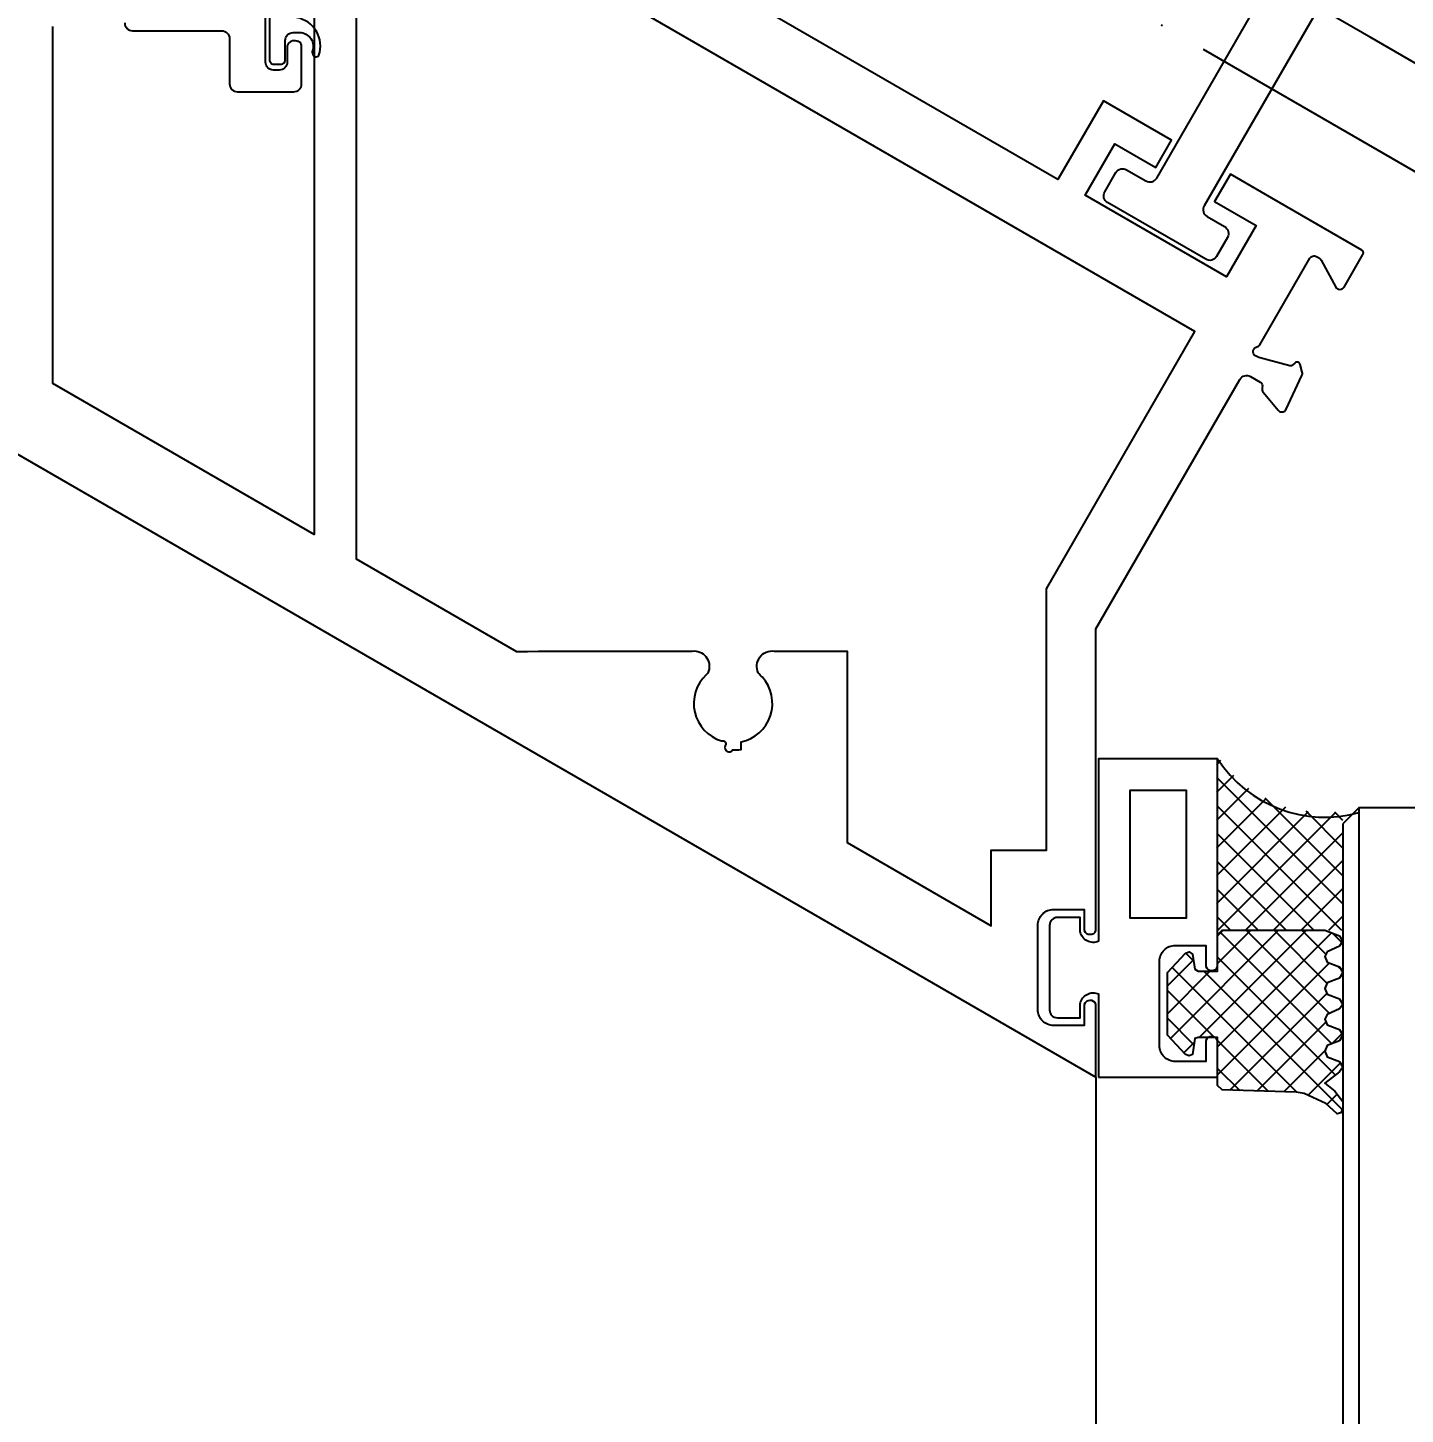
# Model space of a CAD drawing. Header units: millimetres. Extents: x -2069 to 10556, y -1036 to 8460.
# Drawn here: x 3753.2 to 3840.9, y 4952.6 to 5040.8 of the extents above; entities that cross this region are included whole.
import ezdxf

# ---------------------------------------------------------------- set-up
doc = ezdxf.new("R2010")
doc.units = ezdxf.units.MM
doc.linetypes.add('ACAD_ISO04W100', pattern=[30, 24, -3, 0, -3])
for name, color, linetype in [('F-Alum', 4, 'Continuous'), ('F-center', 6, 'ACAD_ISO04W100'), ('F-Gaskets', 8, 'Continuous'), ('F-Glass', 5, 'Continuous'), ('F-seslants', 8, 'Continuous'), ('F_MISC', 8, 'Continuous'), ('GLAZING', 8, 'Continuous'), ('Hatch', 8, 'Continuous'), ('TC', 4, 'Continuous')]:
    doc.layers.add(name, color=color, linetype=linetype)
doc.layers.add('Xref- ELE$0$Hatch', color=9, linetype='Continuous', lineweight=13)
doc.styles.add('F-simhei', font='')
doc.styles.get('F-simhei').set_extended_font_data('SimHei')
doc.dimstyles.new('1c', dxfattribs={"dimtxt": 3, "dimasz": 2, "dimexe": 1, "dimexo": 2, "dimgap": 1.5, "dimtad": 1, "dimdec": 0, "dimzin": 12, "dimdsep": 46, "dimtxsty": 'F-simhei', "dimblk": 'ARCHTICK', "dimcen": 1, "dimclrd": 1, "dimclre": 1, "dimclrt": 7, "dimadec": 0, "dimazin": 0, "dimtfac": 1, "dimtdec": 0, "dimtix": 1, "dimtofl": 0, "dimtmove": 0, "dimatfit": 3, "dimfxl": 1, "dimtolj": 1, "dimtzin": 0, "dimarcsym": 1})

# ---------------------------------------------------------------- blocks, each defined once
blk = doc.blocks.new('Xref- ELE$0$GAE0002', base_point=(-41818.77919855453, 17822.92139201999))
at = {"layer": 'Xref- ELE$0$Hatch'}
h = blk.add_hatch(dxfattribs=at)
h.set_pattern_fill('M_GASKET-PISA', color=256, pattern_type=2)
h.set_pattern_definition([(45, (-1214.761376000002, -14855.407933), (-1.060660171779821, 1.060660171779821), []), (135, (-1214.761376000002, -14855.407933), (-1.060660171779821, -1.060660171779821), [])])
edge = h.paths.add_edge_path(flags=16)
edge.add_line((-41815.07919855467, 17823.42139201995), (-41813.77919855462, 17823.42139201995))
edge.add_arc((-41813.77919855462, 17822.92139201995), 0.5, -90, 90, ccw=False)
edge.add_line((-41813.77919855462, 17822.42139201995), (-41815.07919855467, 17822.42139201995))
edge.add_arc((-41815.07919855467, 17822.92139201995), 0.5, 90, 270, ccw=False)
edge = h.paths.add_edge_path()
edge.add_line((-41813.27919855455, 17818.4213668968), (-41813.27919855462, 17821.42139201995))
edge.add_line((-41813.27919855462, 17821.42139201995), (-41814.97919855457, 17821.42139201995))
edge.add_line((-41814.97919855457, 17821.42139201995), (-41814.97919855457, 17820.72139202))
edge.add_arc((-41815.27919855458, 17820.72139201998), 0.3000000000174623, -115.05761541500061, 4.8635797611495946e-09, ccw=False)
edge.add_arc((-41813.09559109848, 17822.92139202004), 3.383607456175075, 133.070694364177, 226.9293056383509, ccw=False)
edge.add_arc((-41815.27919855466, 17825.12139202001), 0.3000000000240535, 2.084391326206969e-09, 115.0576154218833, ccw=False)
edge.add_line((-41814.97919855463, 17825.12139202002), (-41814.97919855457, 17824.42139201995))
edge.add_line((-41814.97919855457, 17824.42139201995), (-41813.27919855462, 17824.42139201995))
edge.add_line((-41813.27919855462, 17824.42139201995), (-41813.27919855468, 17827.42139201984))
edge.add_arc((-41810.27919855456, 17826.87139201984), 3.050000000114375, 10.388857815061783, 169.6111421849382, ccw=False)
edge.add_line((-41807.27919855445, 17827.42139201984), (-41807.27919855437, 17818.42139201997))
edge.add_arc((-41810.27919855451, 17818.97139202002), 3.050000000151531, 190.3888578138809, 349.6111421841629, ccw=False)
edge.add_line((-41812.07919855455, 17818.42136689683), (-41812.07919855467, 17827.42139201984))
edge.add_arc((-41810.27919855456, 17826.82523817369), 1.896153846257486, 18.324694090130095, 161.6753059098699, ccw=False)
edge.add_line((-41808.47919855445, 17827.42139201984), (-41808.47919855437, 17818.42139201996))
edge.add_arc((-41810.2791985545, 17819.01754586615), 1.896153846287313, 198.3246940877339, 341.6753059085472, ccw=False)
at = {"color": 0, "linetype": 'ByBlock'}
for points in [[(-41813.27919855455, 17818.4213668968), (-41813.27919855462, 17821.42139201995), (-41814.97919855457, 17821.42139201995), (-41814.97919855457, 17820.72139202, -0.548945891858276), (-41815.4062573781, 17820.44962731407, -0.4340790099980792), (-41815.40625737821, 17825.39315672591, -0.5489458918577889), (-41814.97919855463, 17825.12139202002), (-41814.97919855457, 17824.42139201995), (-41813.27919855462, 17824.42139201995), (-41813.27919855468, 17827.42139201984, -0.8333333333398008), (-41807.27919855445, 17827.42139201984), (-41807.27919855437, 17818.42139201997, -0.833333333342024), (-41813.27919855468, 17818.42139202007)], [(-41812.07919855455, 17818.42136689683), (-41812.07919855467, 17827.42139201984, -0.7222222222395137), (-41808.47919855445, 17827.42139201984), (-41808.47919855437, 17818.42139201996, -0.7222222222456893), (-41812.07919855467, 17818.42139202007)]]:
    blk.add_lwpolyline(points, format="xyb", dxfattribs=at)
blk.add_lwpolyline([(-41815.07919855467, 17823.42139201995), (-41813.77919855462, 17823.42139201995, -0.9999999999999999), (-41813.77919855462, 17822.42139201995), (-41815.07919855467, 17822.42139201995, -0.9999999999999999)], format="xyb", close=True, dxfattribs=at)
blk = doc.blocks.new('_ArchTick')
at = {"color": 0, "linetype": 'ByBlock', "const_width": 0.15}
blk.add_lwpolyline([(-0.5, -0.5), (0.5, 0.5)], dxfattribs=at)
blk = doc.blocks.new('*D92')
at = {"layer": 'Defpoints', "color": 0, "transparency": 16777216}
for p in [(3574.92544556797, 5185.62090789997), (3900.916882697848, 4997.288265888083), (3874.237279561887, 4990.178709076428), (3894.822552148618, 4956.127720974561), (3874.23727955633, 4072.458774606171)]:
    blk.add_point(p, dxfattribs=at)
at = {"layer": 'Hatch', "color": 1, "lineweight": -2, "transparency": 16777216}
blk.add_line((3902.648654185638, 4996.287782247998), (3927.231831435381, 4982.085523559082), dxfattribs=at)
blk.add_arc((3874.237279562024, 5012.701677328079), 60.2027074553467, 269.999999999653, 329.9840000247449, dxfattribs=at)
at = {"layer": 'Hatch', "color": 1, "lineweight": -2, "transparency": 16777216, "xscale": 2, "yscale": 2, "zscale": 2}
for p, rotation in [((3926.365945691485, 4982.585765379124), 59.98400002474493), ((3874.237279561659, 4952.498969872732), 179.999999999653)]:
    blk.add_blockref('_ArchTick', p, dxfattribs=dict(at, rotation=rotation))
at = {"layer": 'Hatch', "color": 7, "transparency": 16777216, "insert": (3902.831716072508, 4963.15868649315), "char_height": 3, "attachment_point": 5, "rotation": 29.992000012198964, "style": 'F-simhei'}
blk.add_mtext('\\A1;59.98°', dxfattribs=at)
blk = doc.blocks.new('*D93')
at = {"layer": 'Defpoints', "color": 0, "transparency": 16777216}
for p in [(3574.925445567986, 5185.620907899956), (3898.294532095032, 5012.701677342129), (3928.294532011202, 5012.701677352676), (3900.916882697862, 4997.288265888062), (3927.877684544608, 4993.166856760668)]:
    blk.add_point(p, dxfattribs=at)
at = {"layer": 'Hatch', "color": 1, "lineweight": -2, "transparency": 16777216}
for p, q in [((3930.294532011202, 5012.701677353379), (3932.324075421033, 5012.701677354093)), ((3902.648654185652, 4996.287782247977), (3924.533808003572, 4983.644232847862))]:
    blk.add_line(p, q, dxfattribs=at)
blk.add_arc((3874.23727955232, 5012.701677333673), 57.0867958687137, 329.9840000247437, 2.014060918043015e-08, dxfattribs=at)
at = {"layer": 'Hatch', "color": 1, "lineweight": -2, "transparency": 16777216, "xscale": 2, "yscale": 2, "zscale": 2}
for p, rotation in [((3931.324075421033, 5012.701677353741), 90.00000002014062), ((3923.667922259677, 4984.144474667905), 239.9840000247437)]:
    blk.add_blockref('_ArchTick', p, dxfattribs=dict(at, rotation=rotation))
at = {"layer": 'Hatch', "color": 7, "transparency": 16777216, "insert": (3926.462878413583, 4998.70005440778), "char_height": 3, "attachment_point": 5, "rotation": 74.99200002244305, "style": 'F-simhei'}
blk.add_mtext('\\A1;30.02°', dxfattribs=at)
blk = doc.blocks.new('A$C57E61DF8')
at = {"layer": 'GLAZING'}
h = blk.add_hatch(dxfattribs=at)
h.set_pattern_fill('ANSI37', color=256, scale=10)
h.set_pattern_definition([(45, (33510.59369597723, 50850.56907076713), (-0.8838834764831844, 0.8838834764831844), []), (135, (33510.59369597723, 50850.56907076713), (-0.8838834764831844, -0.8838834764831843), [])])
h.paths.add_polyline_path([(0, -11.16902688858681), (-0.2901045945036458, -10.95144844270544), (-0.652735337644117, -10.1536608078095), (-0.9428399321477627, -10.0086085105504), (-1.305470675288234, -10.1536608078095), (-1.59557526979188, -10.95144844270544), (-1.958206012932351, -11.16902688858681), (-2.320836756065546, -10.95144844270544), (-2.610941350576468, -10.1536608078095), (-2.973572093709663, -10.0086085105504), (-3.336202836850134, -10.1536608078095), (-3.62630743135378, -10.95144844270544), (-3.988938174494251, -11.16902688858681), (-4.279042768997897, -10.95144844270544), (-5.004304255271563, -10.0086085105504), (-5.511987295663857, -10.66134384819452), (-6.164722633307974, -11.16902688858681), (-6.599879525070719, -11.16902688858681), (-6.889984119574365, -11.02397459133499), (-6.962510268203914, -10.80639614545362), (-6.309774930559797, -10.08113465917995), (-5.65703959291568, -8.703137835262169), (-5.584513444286131, -8.195454794869875), (-5.439461147034308, -3.481255134109233), (-5.149356552523386, -3.191150539598311), (-2.103258310184174, -3.191150539598311), (-2.103258310184174, -1.958206012939627), (-2.175784458813723, -1.740627567058254), (-3.191150539591035, -1.595575269799156), (-3.263676688220585, -1.377996823917783), (-3.191150539591035, -1.160418378036411), (-1.958206012932351, 0), (0, 0), (2.0307321615619, 0), (3.263676688227861, -1.160418378036411), (3.336202836850134, -1.377996823917783), (3.191150539598311, -1.595575269799156), (2.248310607443273, -1.740627567058254), (2.10325831019145, -1.958206012939627), (2.10325831019145, -3.191150539598311), (4.424095066256996, -3.191150539598311), (4.714199660767918, -3.481255134109233), (4.714199660767918, -10.0086085105504), (4.351568917634722, -10.95144844270544), (3.988938174494251, -11.16902688858681), (4.061464323123801, -11.16902688858681), (3.698833579990605, -10.95144844270544), (3.336202836850134, -10.1536608078095), (3.046098242346488, -10.0086085105504), (2.683467499206017, -10.1536608078095), (2.393362904702371, -10.95144844270544), (2.0307321615619, -11.16902688858681), (1.668101418428705, -10.95144844270544), (1.377996823917783, -10.1536608078095), (1.015366080784588, -10.0086085105504), (0.652735337644117, -10.1536608078095), (0.3626307431404712, -10.95144844270544)])
at = {"layer": 'GLAZING', "flags": 128}
blk.add_lwpolyline([(0, -11.16902688858681), (-0.2901045945036458, -10.95144844270544), (-0.652735337644117, -10.1536608078095), (-0.9428399321477627, -10.0086085105504), (-1.305470675288234, -10.1536608078095), (-1.59557526979188, -10.95144844270544), (-1.958206012932351, -11.16902688858681), (-2.320836756065546, -10.95144844270544), (-2.610941350576468, -10.1536608078095), (-2.973572093709663, -10.0086085105504), (-3.336202836850134, -10.1536608078095), (-3.62630743135378, -10.95144844270544), (-3.988938174494251, -11.16902688858681), (-4.279042768997897, -10.95144844270544), (-5.004304255271563, -10.0086085105504), (-5.511987295663857, -10.66134384819452), (-6.164722633307974, -11.16902688858681), (-6.599879525070719, -11.16902688858681), (-6.889984119574365, -11.02397459133499), (-6.962510268203914, -10.80639614545362), (-6.309774930559797, -10.08113465917995), (-5.65703959291568, -8.703137835262169), (-5.584513444286131, -8.195454794869875), (-5.439461147034308, -3.481255134109233), (-5.149356552523386, -3.191150539598311), (-2.103258310184174, -3.191150539598311), (-2.103258310184174, -1.958206012939627), (-2.175784458813723, -1.740627567058254), (-3.191150539591035, -1.595575269799156), (-3.263676688220585, -1.377996823917783), (-3.191150539591035, -1.160418378036411), (-1.958206012932351, 0), (0, 0), (2.0307321615619, 0), (3.263676688227861, -1.160418378036411), (3.336202836850134, -1.377996823917783), (3.191150539598311, -1.595575269799156), (2.248310607443273, -1.740627567058254), (2.10325831019145, -1.958206012939627), (2.10325831019145, -3.191150539598311), (4.424095066256996, -3.191150539598311), (4.714199660767918, -3.481255134109233), (4.714199660767918, -10.0086085105504), (4.351568917634722, -10.95144844270544), (3.988938174494251, -11.16902688858681), (4.061464323123801, -11.16902688858681), (3.698833579990605, -10.95144844270544), (3.336202836850134, -10.1536608078095), (3.046098242346488, -10.0086085105504), (2.683467499206017, -10.1536608078095), (2.393362904702371, -10.95144844270544), (2.0307321615619, -11.16902688858681), (1.668101418428705, -10.95144844270544), (1.377996823917783, -10.1536608078095), (1.015366080784588, -10.0086085105504), (0.652735337644117, -10.1536608078095), (0.3626307431404712, -10.95144844270544)], close=True, dxfattribs=at)
blk = doc.blocks.new('*U66')
at = {"layer": 'F-Glass'}
blk.add_lwpolyline([(801.6646927531938, -5.999999901372894), (0.2230624387957505, -5.999999995153189), (-0.7769375612042495, -6.999999995153189), (-0.7769375612042495, -10.82826643955912), (0.2230624387957505, -11.82826643955912), (801.6646927531938, -11.82826634577882)], dxfattribs=at)
at = {"layer": 'TC', "color": 9, "linetype": 'Continuous'}
blk.add_line((-0.7769375612042495, -10.82826643955912), (801.6646927531938, -10.82826634577882), dxfattribs=at)

msp = doc.modelspace()

# ---------------------------------------------------------------- hatches: boundary and pattern name
at = {"layer": 'F-seslants'}
h = msp.add_hatch(dxfattribs=at)
h.set_pattern_fill('ANSI37', color=256, scale=9.999999999999995, angle=90.00000002017704)
h.set_pattern_definition([(135.000000020177, (-47051.42282769095, 38467.96131059814), (-0.8838834761719198, -0.8838834767944497), []), (225.0000000201769, (-47051.42282769095, 38467.96131059814), (0.8838834767944489, -0.8838834761719199), [])])
edge = h.paths.add_edge_path()
edge.add_ellipse((3835.698008991779, 4999.029899119521), major_axis=(0.4232831594870979, 8.13579699735775), ratio=0.9999999999998387, start_angle=125.97270517974829, end_angle=191.3846610702238, ccw=False)
edge.add_line((3828.865097150297, 4994.593495487914), (3828.865097153862, 4983.400884952228))
edge.add_line((3828.865097153878, 4983.400884952227), (3836.889019166737, 4983.400884955078))
edge.add_line((3836.889019166729, 4983.400884955091), (3836.889019164428, 4990.97062767707))

# ---------------------------------------------------------------- linework, layer by layer
at = {"layer": 'F-Alum'}
msp.add_line((3821.173357373787, 4974.06470100431, 0.1121451943458159), (3821.173357690813, 4073.679683467493, 0.1121451943458159), dxfattribs=at)
for points in [[(3614.237279523953, 5093.616363502449), (3821.173357547539, 4974.06470090393), (3821.173357545475, 4978.68712752245, 0.3603184586566609), (3820.794270484366, 4978.935402171021, 0.3483424863932431), (3820.435458738731, 4978.687127522162), (3820.435458739229, 4977.349228715399), (3818.483863512246, 4977.349228714713, -0.4142135623732078), (3817.483863511887, 4978.349228714356), (3817.483863509974, 4983.728216781771, -0.4142135623767644), (3818.483863509646, 4984.72821678213), (3820.435458736615, 4984.728216782791), (3820.435458737089, 4983.390317976088, 0.3614188195622616), (3820.803759802703, 4983.145085578919, 0.362149945380109), (3821.17335754383, 4983.390317976383), (3821.17335753522, 5002.576707493564, -0.1317235214152546), (3821.17335753522, 5002.576707493564), (3830.333715695147, 5018.432685986067, -0.4142135623730951), (3831.016779477116, 5018.615507947993), (3831.622899497861, 5018.265338673973, -0.3595080000050208), (3831.756291541731, 5017.907349550137, 0.2637249999957617), (3831.809888951457, 5017.616354153164), (3832.77463456803, 5016.465962880256, 0.08748899999926876), (3832.854429165597, 5016.398969290017, 0.4142139999922937), (3833.264267434785, 5016.508662467164, 0.0218199999991916), (3833.276358612422, 5016.531873597995), (3834.280497111039, 5018.683686516739, 0.1763269999977475), (3834.29843958264, 5018.888112708772), (3834.165435558436, 5019.385045795129, 0.1989119999937815), (3834.072284299795, 5019.506513154871, 0.06554300000265326), (3834.024053665355, 5019.526506647643, 0.2679490000043043), (3833.830854042697, 5019.474796858634), (3833.707059105957, 5019.351070955664, -0.2679489999930053), (3833.513859433305, 5019.299361080046), (3831.532063807475, 5019.830974810897, -0.06554300000210941), (3831.459717930833, 5019.860965179928), (3831.321100276948, 5019.941047740396, -0.0005211277992409814), (3831.320198346819, 5019.941570060429, -0.6877325381653175), (3831.40949241547, 5020.49468817062, 0.213421999999727), (3831.607938462452, 5020.638281928967), (3834.785867893532, 5026.139069106743, -0.4142139999965558), (3835.195706162725, 5026.248762283899), (3835.387002663394, 5026.138245959623, -0.1378519999943811), (3835.500353877159, 5026.022034764113), (3836.434582909095, 5024.307718129276, 0.5854977655313112), (3836.957772370532, 5024.301200221317), (3838.160807434529, 5026.383574924036, 0.414213562373095), (3838.087678649747, 5026.656800436827), (3832.372832740054, 5029.958396449113)], [(3821.344895786762, 4974.064692961808), (3828.910933751693, 4974.064692961766), (3828.911135120941, 4976.394360624324, 0.3603179627807953), (3828.532048243703, 4976.642634677018, 0.3483424863932431), (3828.173236498068, 4976.394360028146), (3828.173236498565, 4975.05646122138), (3826.22164127158, 4975.056461220691, -0.4142135623732078), (3825.221641271214, 4976.056461220351), (3825.221641269319, 4981.435449287768, -0.4142135623767644), (3826.221641268987, 4982.43544928812), (3828.173236495954, 4982.435449288778), (3828.173236496422, 4981.097550482079, 0.3614188195622616), (3828.541537562031, 4980.8523180849, 0.3621494252647427), (3828.911135120965, 4981.097549871958), (3828.911135121053, 4994.306681271778), (3821.345898511845, 4994.306681271808), (3821.34504724922, 4982.69968980733, -0.4819530223735654), (3820.175757594116, 4983.319875987176), (3820.175757593791, 4984.214466542701), (3818.724162366816, 4984.214466542214, 0.4142135623756724), (3818.224162366976, 4983.714466542042), (3818.224162368887, 4978.335478474623, 0.4142135623694411), (3818.724162369077, 4977.835478474797), (3820.175757596046, 4977.835478475305), (3820.175757595702, 4978.731280208078, -0.4780961258242), (3821.344928385624, 4979.35446453611), (3821.344895786762, 4974.064692961808)]]:
    msp.add_lwpolyline(points, format="xyb", dxfattribs=at)
for points in [[(3771.447009183555, 5065.156625636248), (3771.44700919638, 5032.738871637085), (3771.447009205284, 5008.5671733253), (3754.829274642513, 5018.167615232644), (3754.829274634284, 5040.880686352954)], [(3832.372832740054, 5029.958396449113), (3832.372832740054, 5029.958396449113), (3832.372832740049, 5029.95839644912), (3832.372832740049, 5029.95839644912), (3832.372832740049, 5029.95839644912), (3832.372832740049, 5029.95839644912), (3829.726390999294, 5031.487305825862), (3828.723694430153, 5029.751703903195), (3831.370136170922, 5028.222794526461), (3829.476757291025, 5024.945480007274), (3820.487140382798, 5030.138985449904), (3822.380519262738, 5033.416299969094), (3824.984807963843, 5031.911743358776), (3825.987459845998, 5033.647371098116), (3821.651554749107, 5036.152321748371), (3818.755372427011, 5031.139467049504), (3818.755372427011, 5031.139467049504), (3774.126476578024, 5056.922591720866)], [(3823.548499075624, 4984.165137529167), (3823.345827448419, 4984.165137529157), (3823.345827448463, 4992.306681271796), (3826.911135121051, 4992.306681271784), (3826.911135120991, 4984.165081218131), (3823.548499075624, 4984.165137529167), (3823.548499075624, 4984.165137529167)]]:
    msp.add_lwpolyline(points, dxfattribs=at)
msp.add_lwpolyline([(3774.126476579673, 5052.303044593515), (3774.12647659624, 5007.019184281892), (3774.12647659624, 5007.019184281892), (3774.12647659624, 5007.019184281892), (3784.310740537827, 5001.135504170688, -0.001343357152830986), (3795.502639958418, 5001.160322627469, -0.5385290685890692), (3796.537858817179, 4999.885831031662, -0.1914545974145042), (3796.390498403286, 4999.65516986793, 0.5753674053899545), (3797.357227307019, 4995.441988818143, -0.750916684608722), (3797.601428326653, 4995.129281712478, 0.9828373752659911), (3798.069349605077, 4994.879538255642, 0.06139491508169652), (3798.601694536995, 4994.886100994991), (3798.601154389489, 4995.380628235077, 0.5795967532811561), (3799.956771442258, 4999.501922506166, -0.06635213383699295), (3799.697741946095, 4999.773367190843, -0.5866754733801788), (3800.706549717775, 5001.160322629312, -9.391089595755726e-07), (3805.350009021508, 5001.16032263093), (3805.350009025645, 4988.980641898254), (3814.521730523808, 4983.681930506456), (3814.521730522022, 4988.503929516393), (3818.021756127547, 4988.5039308449), (3818.021756120367, 5005.117625132792), (3827.475790010827, 5021.481937031703)], format="xyb", close=True, dxfattribs=at)
at = {"layer": 'F-Alum', "color": 6, "flags": 128}
msp.add_lwpolyline([(3836.73052174142, 5044.475754361163), (3828.06412639787, 5029.474793069367, 0.4142135623730951), (3828.245568423472, 5028.791361440527), (3829.36345008321, 5028.145535868271, -0.4142135623730951), (3829.544892108824, 5027.462104239391), (3828.844775047286, 5026.250247576563, -0.4142135623730951), (3828.161343418427, 5026.068805550929), (3821.920047403034, 5029.674542543831, -0.4142135623730951), (3821.738605377321, 5030.357974172684), (3822.446005364536, 5031.582437101651, -0.4142135623730951), (3823.129436993379, 5031.76387912726), (3824.356373958731, 5031.055052188586, 0.4142135623730951), (3825.039805587588, 5031.236494214221), (3833.704772213731, 5046.234982489937, 0.4142135623730951), (3833.52333018811, 5046.918414118804), (3832.298867259181, 5047.625814105998, -0.4142135623730951), (3832.117425233508, 5048.309245734861), (3832.826253938173, 5049.536181679893, -0.4142135623730951), (3833.50968556704, 5049.717623705514), (3839.753454088421, 5046.110457112136, -0.4142135623730951), (3839.934896114096, 5045.427025483246), (3839.21774069529, 5044.191385888742, -0.4142135623730951), (3838.534309066417, 5044.009943863082), (3837.41395337032, 5044.657196386783, 0.414213562373095)], format="xyb", close=True, dxfattribs=at)
at = {"layer": 'F-Alum', "flags": 128}
for points in [[(3838.598630677715, 5040.2202532485), (3838.598630677715, 5040.2202532485), (3844.09053851848, 5037.047453611664, 0.4142135623219491), (3844.363764031238, 5037.120582396448), (3845.566799095196, 5039.202957099114, 0.5854977655323537), (3845.299810967907, 5039.652942693994), (3843.348028140705, 5039.605940523289, -0.1378519999999419), (3843.190733084228, 5039.646087812451), (3842.999436583543, 5039.756604136742, -0.4142140000029491), (3842.889743406392, 5040.166442405906), (3846.067672837447, 5045.667229583696, 0.2134219999990182)], [(3759.398165124853, 5041.104138931278, 0.414213562372367), (3759.89816512506, 5040.604138931409), (3765.566474046258, 5040.604138933641, -0.4142135623723672), (3766.066474046369, 5040.10413893381), (3766.066474047415, 5037.226059706728, 0.4142135623747425), (3766.566474047597, 5036.726059706933), (3770.151860199124, 5036.726059708152, 0.4142135623736281), (3770.651860198888, 5037.22605970831), (3770.651860198075, 5039.635830014359, 0.4142135623747425), (3770.351860197925, 5039.935830014258, 0.4499788340619634), (3769.734782967736, 5039.635830014047), (3769.734782968138, 5038.601675553482, -0.4142135623688695), (3769.23478296834, 5038.101675553267), (3768.859167122834, 5038.101675553142, -0.4142135623716423), (3768.35916712269, 5038.601675552974), (3768.359167121057, 5043.304138934725, -0.4142135623745478)]]:
    msp.add_lwpolyline(points, format="xyb", dxfattribs=at)
msp.add_lwpolyline([(3835.729292839809, 5041.877934752637), (3839.676189342775, 5039.597723184213)], dxfattribs=at)
at = {"layer": 'F-center'}
msp.add_line((3900.916882697862, 4997.288265888062), (3574.925445567986, 5185.620907899956), dxfattribs=at)
at = {"layer": 'F-Gaskets'}
msp.add_lwpolyline([(3769.362289115745, 5043.484690306452), (3768.862239115758, 5043.484690306313, 0.414213562373095), (3768.612264115824, 5043.234715306246), (3768.612264117363, 5038.734665306216, 0.414213562373095), (3768.862239117503, 5038.484690306307), (3769.362289117494, 5038.484690306452, 0.4142135623732282), (3769.612264117368, 5038.734665306562), (3769.612264116943, 5039.984740306577, -0.414213562373095), (3770.112214116777, 5040.484690306738), (3770.412006225806, 5040.484690306824, -0.5173964972509594), (3771.373626865797, 5039.397650272774, 0.2759327187054382), (3771.349707214907, 5039.177552630546, 0.7886358641544985), (3771.752917118236, 5039.047501297446, 0.4573379824077483), (3770.33604242495, 5041.440794666196), (3770.112214116453, 5041.484690306737, -0.414213562373095), (3769.612264116268, 5041.984640306543), (3769.612264115827, 5043.234715306559, 0.414213562373095)], format="xyb", close=True, dxfattribs=at)
at = {"layer": 'F-seslants'}
msp.add_ellipse((3835.745843434504, 4998.740316764857), major_axis=(0.4232831594870993, 8.135796997357733), ratio=0.9999999999998387, start_param=2.198233407857089, end_param=3.463782735719024, dxfattribs=at)

# ---------------------------------------------------------------- block references
at = {"rotation": 269.9999999932959}
msp.add_blockref('*U66', (3848.717285608083, 4990.401768022596), dxfattribs=at)
at = {"layer": 'F_MISC', "extrusion": (2.768709271671106e-06, -1.185849797292942e-06, 0.9999999999954641), "rotation": 59.86828137869535}
msp.add_blockref('Xref- ELE$0$GAE0002', (3843.881387269145, 5016.94838483664, 0.004685010227521565), dxfattribs=at)
at = {"layer": 'F_MISC', "rotation": 89.99999999964689}
msp.add_blockref('A$C57E61DF8', (3825.719992279849, 4978.686685292945), dxfattribs=at)

# ---------------------------------------------------------------- dimensions: what is measured, and where the dimension line sits
at = {"layer": 'Hatch'}
for base, line1, line2, picture, middle in [((3894.822552148618, 4956.127720974561), ((3874.23727955633, 4072.458774606171), (3874.237279561888, 4990.178709076429)), ((3900.916882697848, 4997.288265888083), (3574.925445567969, 5185.62090789997)), '*D92', (3902.831716072508, 4963.15868649315)), ((3927.877684544608, 4993.166856760668), ((3898.294532095032, 5012.701677342129), (3928.294532011202, 5012.701677352676)), ((3900.916882697862, 4997.288265888062), (3574.925445567986, 5185.620907899956)), '*D93', (3926.462878413583, 4998.70005440778))]:
    dim = msp.add_angular_dim_2l(base=base, line1=line1, line2=line2, dimstyle='1c', override={"dimdec": 1, "dimadec": 2, "dimtdec": 1}, dxfattribs=at)
    dim.commit()
    dim.dimension.update_dxf_attribs({"geometry": picture, "text_midpoint": middle})

doc.saveas('drawing.dxf')
